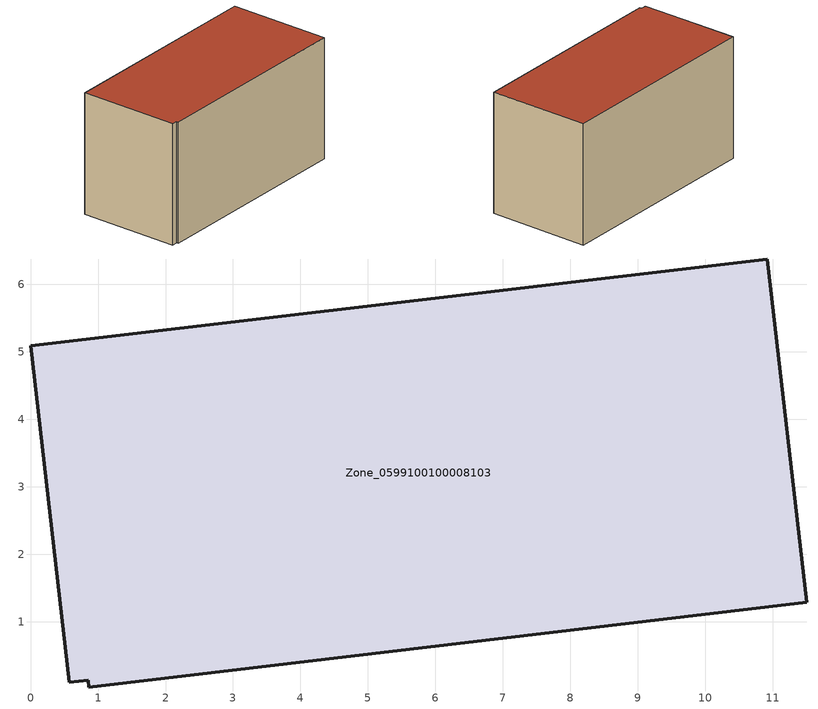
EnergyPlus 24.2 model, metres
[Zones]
Zone_0599100100008103
 floor ground (C_G): 0.85,0.13 0.57,0.1 0,5.09 10.92,6.38 11.51,1.29 0.86,0.03 z0
 wall outside (C_F): 11.51,1.29 10.92,6.38 0,5.09 0.57,0.1 0.85,0.13 0.86,0.03 11.51,1.29 z0:6.13
 roof outside (C_R): 0.57,0.1 0.85,0.13 0.86,0.03 11.51,1.29 10.92,6.38 0,5.09 z6.13
[BUILDING]
Pand.0599100100008103: North Axis=0; Terrain=City; Loads Convergence Tolerance Value=0.04; Temperature Convergence Tolerance Value=0.4; Solar Distribution=FullExterior; Maximum Number of Warmup Days=25; Minimum Number of Warmup Days=1
[Site:Location]
Rotterdam.The.Hague.AP_ZH_NLD Design_Conditions: Latitude=51.96; Longitude=4.45; Time Zone=1; Elevation=-4.5
[SITE:GROUNDTEMPERATURE:BUILDINGSURFACE]
18, 18, 18, 18, 18, 18, 18, 18, 18, 18, 18, 18
[MATERIAL] Thermal Absorptance=0.9; Solar Absorptance=0.7; Visible Absorptance=0.7
Name | Roughness | Thickness | Conductivity | Density | Specific Heat
G.TI.2015-2018 | MediumSmooth | 0.15 | 0.0428571 | 540 | 1210
F.TI.2015-2018 | Rough | 0.3 | 0.0666667 | 1920 | 840
R.TI.2015-2018 | MediumRough | 0.2 | 0.0333333 | 1500 | 1000
[CONSTRUCTION]
C_G: G.TI.2015-2018
C_F: F.TI.2015-2018
C_R: R.TI.2015-2018
[ZONE]
Zone_0599100100008103: Type=1; Multiplier=1; Ceiling Height=Autocalculate; Volume=Autocalculate; Floor Area=autocalculate; Part of Total Floor Area=Yes
[ZONEINFILTRATION:DESIGNFLOWRATE]
Infil_Zone_0599100100008103: Zone or ZoneList or Space or SpaceList=Zone_0599100100008103; Schedule=AlwaysOn; Design Flow Rate Calculation Method=Flow/Area; Flow Rate per Floor Area=0.0015; Constant Term Coefficient=1; Temperature Term Coefficient=0; Velocity Term Coefficient=0; Velocity Squared Term Coefficient=0
[HVACTEMPLATE:ZONE:IDEALLOADSAIRSYSTEM]
Zone_0599100100008103: Maximum Heating Supply Air Temperature=50; Minimum Cooling Supply Air Temperature=13; Maximum Heating Supply Air Humidity Ratio=0.0156; Minimum Cooling Supply Air Humidity Ratio=0.0077; Heating Limit=NoLimit; Cooling Limit=NoLimit; Dehumidification Control Type=ConstantSensibleHeatRatio; Cooling Sensible Heat Ratio=0.7; Dehumidification Setpoint=60; Humidification Control Type=None; Humidification Setpoint=30; Outdoor Air Method=None; Outdoor Air Flow Rate per Person=0.00944; Outdoor Air Flow Rate per Zone Floor Area=0; Outdoor Air Flow Rate per Zone=0; Demand Controlled Ventilation Type=None; Outdoor Air Economizer Type=NoEconomizer; Heat Recovery Type=None; Sensible Heat Recovery Effectiveness=0.7; Latent Heat Recovery Effectiveness=0.65
[ZONECONTROL:THERMOSTAT]
ThermostatControl_Zone_0599100100008103: Zone or ZoneList=Zone_0599100100008103; Control Type Schedule=DualSetpointControlType; Control 1=Thermostat_Zone_0599100100008103; Temperature Difference Between Cutout And Setpoint=0
[THERMOSTATSETPOINT:DUALSETPOINT]
Thermostat_Zone_0599100100008103: Heating Setpoint Temperature Schedule=HeatingSetpoint_Zone_0599100100008103; Cooling Setpoint Temperature Schedule=CoolingSetpoint_Zone_0599100100008103
[SCHEDULE:COMPACT]
HeatingSetpoint_Zone_0599100100008103: Through: 12/31, For: AllDays, Until: 24:00, 21
CoolingSetpoint_Zone_0599100100008103: Through: 12/31, For: AllDays, Until: 24:00, 24
DualSetpointControlType: Through: 12/31, For: AllDays, Until: 24:00, 4
AlwaysOn: Through: 12/31, For: AllDays, Until: 24:00, 1
